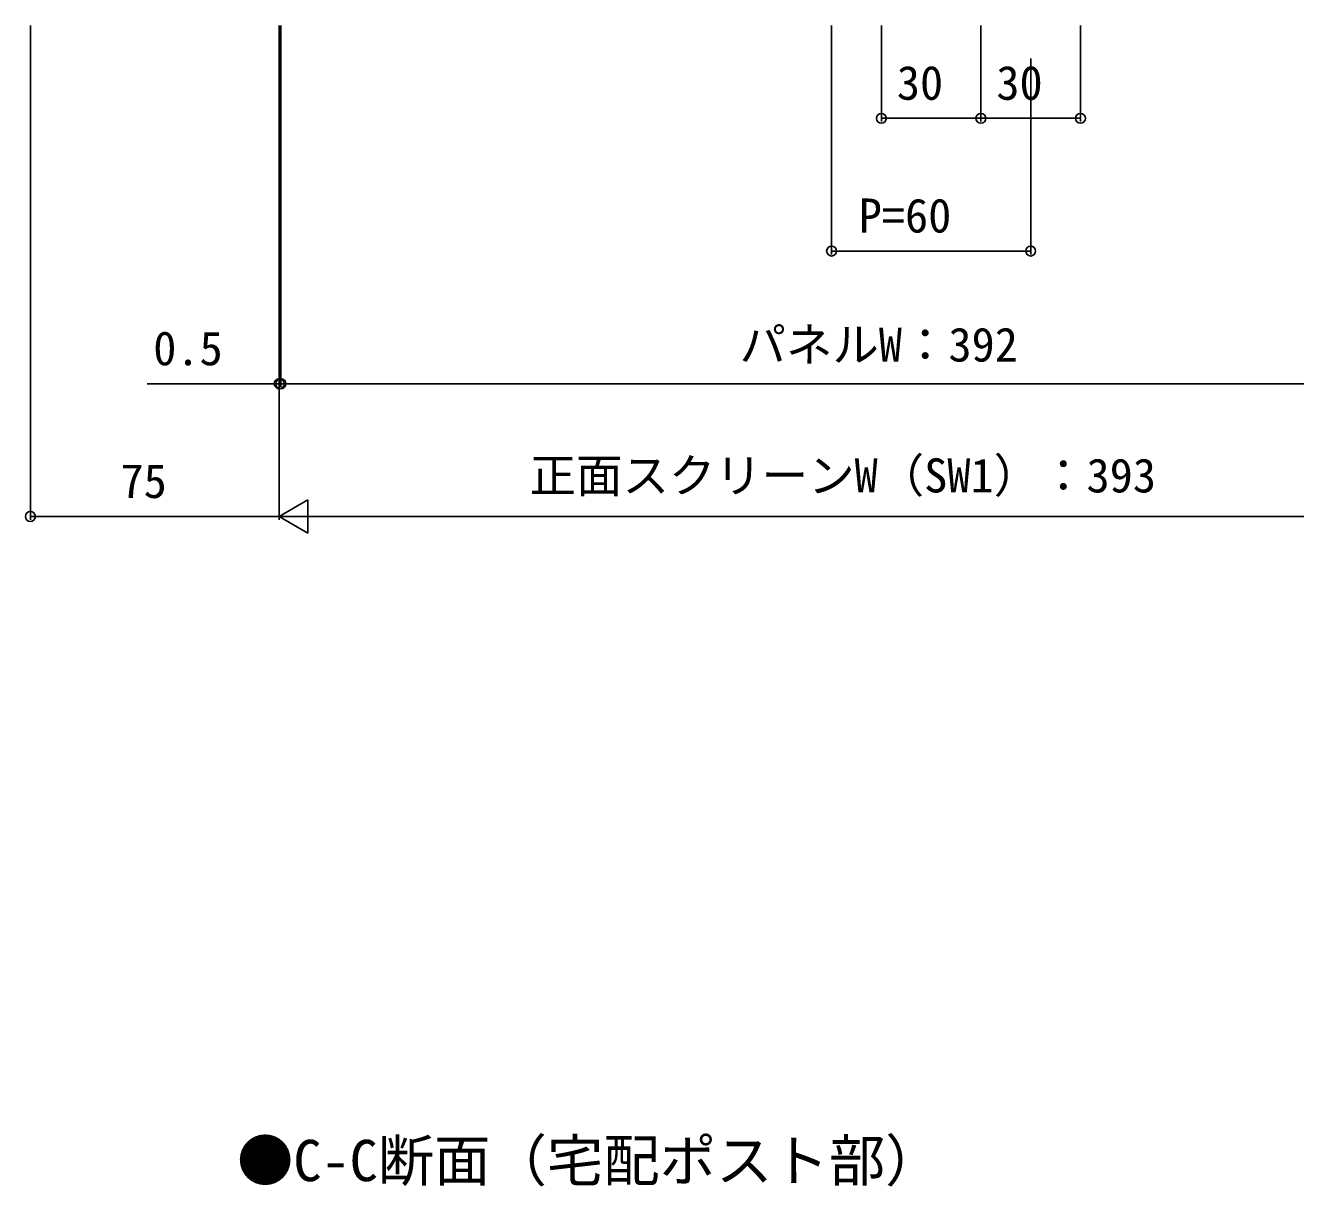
# Model space of a CAD drawing. Units: millimetres, scale not verified. Extents: x -875 to 875, y -1300 to 1292.
# Drawn here: x 64.6 to 447.5, y 451.4 to 801.4 of the extents above; entities that cross this region are included whole.
import ezdxf
from ezdxf.enums import TextEntityAlignment as Align

# ---------------------------------------------------------------- set-up
doc = ezdxf.new("R2010")
doc.units = ezdxf.units.MM
doc.header["$LTSCALE"] = 8
doc.layers.add('0-1_USER1', color=3, linetype='Continuous')
doc.layers.add('0-6_YKK_D', color=6, linetype='Continuous')
doc.styles.add('ＭＳ ゴシック', font='')
doc.styles.get('ＭＳ ゴシック').set_extended_font_data('MS Gothic')

msp = doc.modelspace()

# ---------------------------------------------------------------- linework, layer by layer
at = {"layer": '0-6_YKK_D'}
for p, q in [((66.108, 801.379), (66.108, 652.379)), ((141.108, 801.379), (141.108, 652.379)), ((141.108, 801.379), (141.108, 652.379)), ((141.108, 801.379), (141.108, 692.379)), ((141.608, 801.379), (141.608, 692.379)), ((141.608, 801.379), (141.608, 692.379)), ((307.608, 801.379), (307.608, 732.379)), ((322.608, 801.379), (322.608, 772.379)), ((352.608, 801.379), (352.608, 772.379)), ((352.608, 801.379), (352.608, 772.379)), ((382.608, 801.379), (382.608, 772.379)), ((367.608, 791.379), (367.608, 732.379)), ((322.608, 773.379), (352.608, 773.379)), ((382.608, 773.379), (352.608, 773.379)), ((307.608, 733.379), (367.608, 733.379)), ((141.108, 693.379), (101.358, 693.379)), ((141.608, 693.379), (141.108, 693.379)), ((533.608, 693.379), (141.608, 693.379)), ((141.608, 693.379), (147.608, 693.379)), ((141.108, 653.379), (149.769, 658.379)), ((149.769, 648.379), (149.769, 658.379)), ((66.108, 653.379), (141.108, 653.379)), ((141.108, 653.379), (149.769, 648.379)), ((141.108, 653.379), (158.429, 653.379)), ((151.108, 653.379), (524.108, 653.379))]:
    msp.add_line(p, q, dxfattribs=at)
for centre in [(322.608, 773.379), (352.608, 773.379), (352.608, 773.379), (382.608, 773.379), (307.608, 733.379), (367.608, 733.379), (141.108, 693.379), (141.608, 693.379), (141.608, 693.379), (66.108, 653.379)]:
    msp.add_circle(centre, 1.5, dxfattribs=at)

# ---------------------------------------------------------------- texts
at = {"layer": '0-1_USER1', "style": 'ＭＳ ゴシック'}
msp.add_text('●C-C断面（宅配ポスト部）', height=12.46, dxfattribs=at).set_placement((128.382, 449.336), align=Align.BOTTOM_LEFT)
at = {"layer": '0-6_YKK_D', "style": 'ＭＳ ゴシック'}
for s, p in [('30', (327.267, 775.879)), ('30', (357.267, 775.879)), ('P=60', (315.773, 735.879)), ('0.5', (103.142, 695.879)), ('パネルW：392', (279.858, 696.993)), ('正面スクリーンW（SW1）：393', (216.58, 657.55)), ('75', (93.267, 655.879))]:
    msp.add_text(s, height=10.26, dxfattribs=at).set_placement(p, align=Align.BOTTOM_LEFT)

doc.saveas('drawing.dxf')
